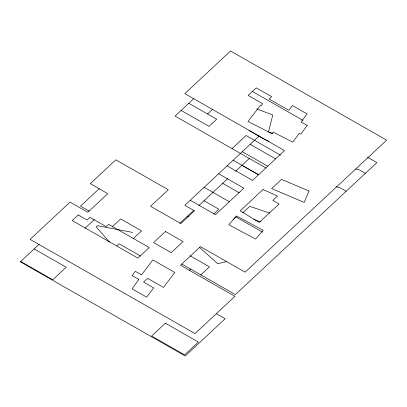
<?xml version="1.0" encoding="UTF-8"?>
<svg xmlns="http://www.w3.org/2000/svg" width="407" height="407" viewBox="0 0 407 407"><rect width="100%" height="100%" fill="white"/><g stroke="black" fill="none" stroke-linecap="round" stroke-linejoin="round"><path stroke-width="0.61" d="M193.824 98.586L175.076 116.071L265.908 167.969M39.158 244.271L20.35 261.813L185.226 356.008L225.188 318.737L216.397 313.716M99.267 188.624L80.52 206.115L89.27 211.111M85.043 228.215L94.312 219.571M207.555 113.991L212.581 109.3M112.469 226.546L120.65 218.92L141.585 230.881L133.404 238.507M116.804 245.899L119.073 243.783L140.471 256.008M232.026 148.611L246.077 135.5L280.367 155.092M259.066 136.055L184.803 205.316L194.454 210.831L180.815 223.55L150.58 206.273L168.274 189.769L115.858 159.819L90.273 183.679L107.774 193.681L87.846 212.266L70.07 202.111L30.103 239.382L194.978 333.577L234.941 296.306L180.535 265.222L200.463 246.637L245.126 272.156L386.65 140.171L230.56 50.992L184.829 93.641L284.498 150.58L252.523 180.398L227.096 165.873M179.808 223.311L193.941 210.124M198.977 205.428L227.778 178.571M235.602 171.276L249.313 158.486M213.807 213.904L218.839 209.213L204.009 200.737M233.074 219.459L235.846 216.875L262.474 232.087M189.382 270.309L190.71 269.068M200.844 274.857L209.442 266.844L190.008 255.738M242.862 212.708L249.812 206.349L269.8 213.12M226.75 261.538L217.725 263.716L199.257 247.125M132.672 232.433L97.446 225.687L96.205 226.841L109.569 242.15M355.606 169.047L359.31 169.892L365.369 173.351M336.162 186.757L339.855 187.663L346.159 191.265M253.571 219.409L260.414 221.815M256.751 108.893L272.771 115.049L268.503 131.929L272.634 133.527M269.068 141.392L266.127 140.252L248.916 130.418M252.025 91.26L303.006 120.391M367.531 157.25L376.897 162.602L235.373 294.587L181.954 264.067M188.797 103.271L216.702 119.215L209.025 126.374L181.125 110.429M250.178 144.343L275.61 158.872M242.292 151.699L267.72 166.229M233.165 160.21L258.593 174.74M241.956 165.349L258.486 174.791M218.625 173.769L243.844 188.176L215.435 214.667L190.222 200.259M222.69 183.318L239.214 192.76M204.116 187.306L229.329 201.709M187.515 216.117L188.614 216.748M34.157 248.936L66.188 267.236L52.757 279.762L20.726 261.462M309.045 190.98L304.177 202.421L271.662 188.583L281.481 179.416L309.045 190.98M307.219 125.27L300.804 134.178L299.323 133.348L292.699 142.104L273.219 132.102L272.049 133.72L247.98 121.474L260.358 105.418L261.06 105.815L262.719 103.754L248.133 95.421L256.242 87.856L271.652 96.663L269.078 99.064L288.934 110.317L292.379 105.54L307.087 113.94L300.946 122.069L307.219 125.27M138.863 279.416L132.066 288.822L146.657 297.156L153.693 287.891L143.529 282.087L147.644 278.368L163.487 287.418L174.832 272.481L152.828 259.91L141.56 274.893L135.287 271.311L132.168 275.595L138.863 279.416M236.503 216.01L228.81 224.771L255.576 239.072L263.268 230.316L236.503 216.01M78.22 214.952L72.202 220.569L137.942 258.124L149.262 247.568L108.745 224.42L106.293 226.709L89.983 217.389L87.134 220.045L78.22 214.952M165.466 231.502L153.571 242.597L171.174 252.65L183.069 241.56L165.466 231.502M263.049 189.509L240.166 210.851L259.284 222.425L279.085 203.958L272.787 200.361L277.416 196.042L263.049 189.509M165.364 323.199L151.623 336.014L184.61 354.863L198.351 342.048L165.364 323.199"/></g></svg>
